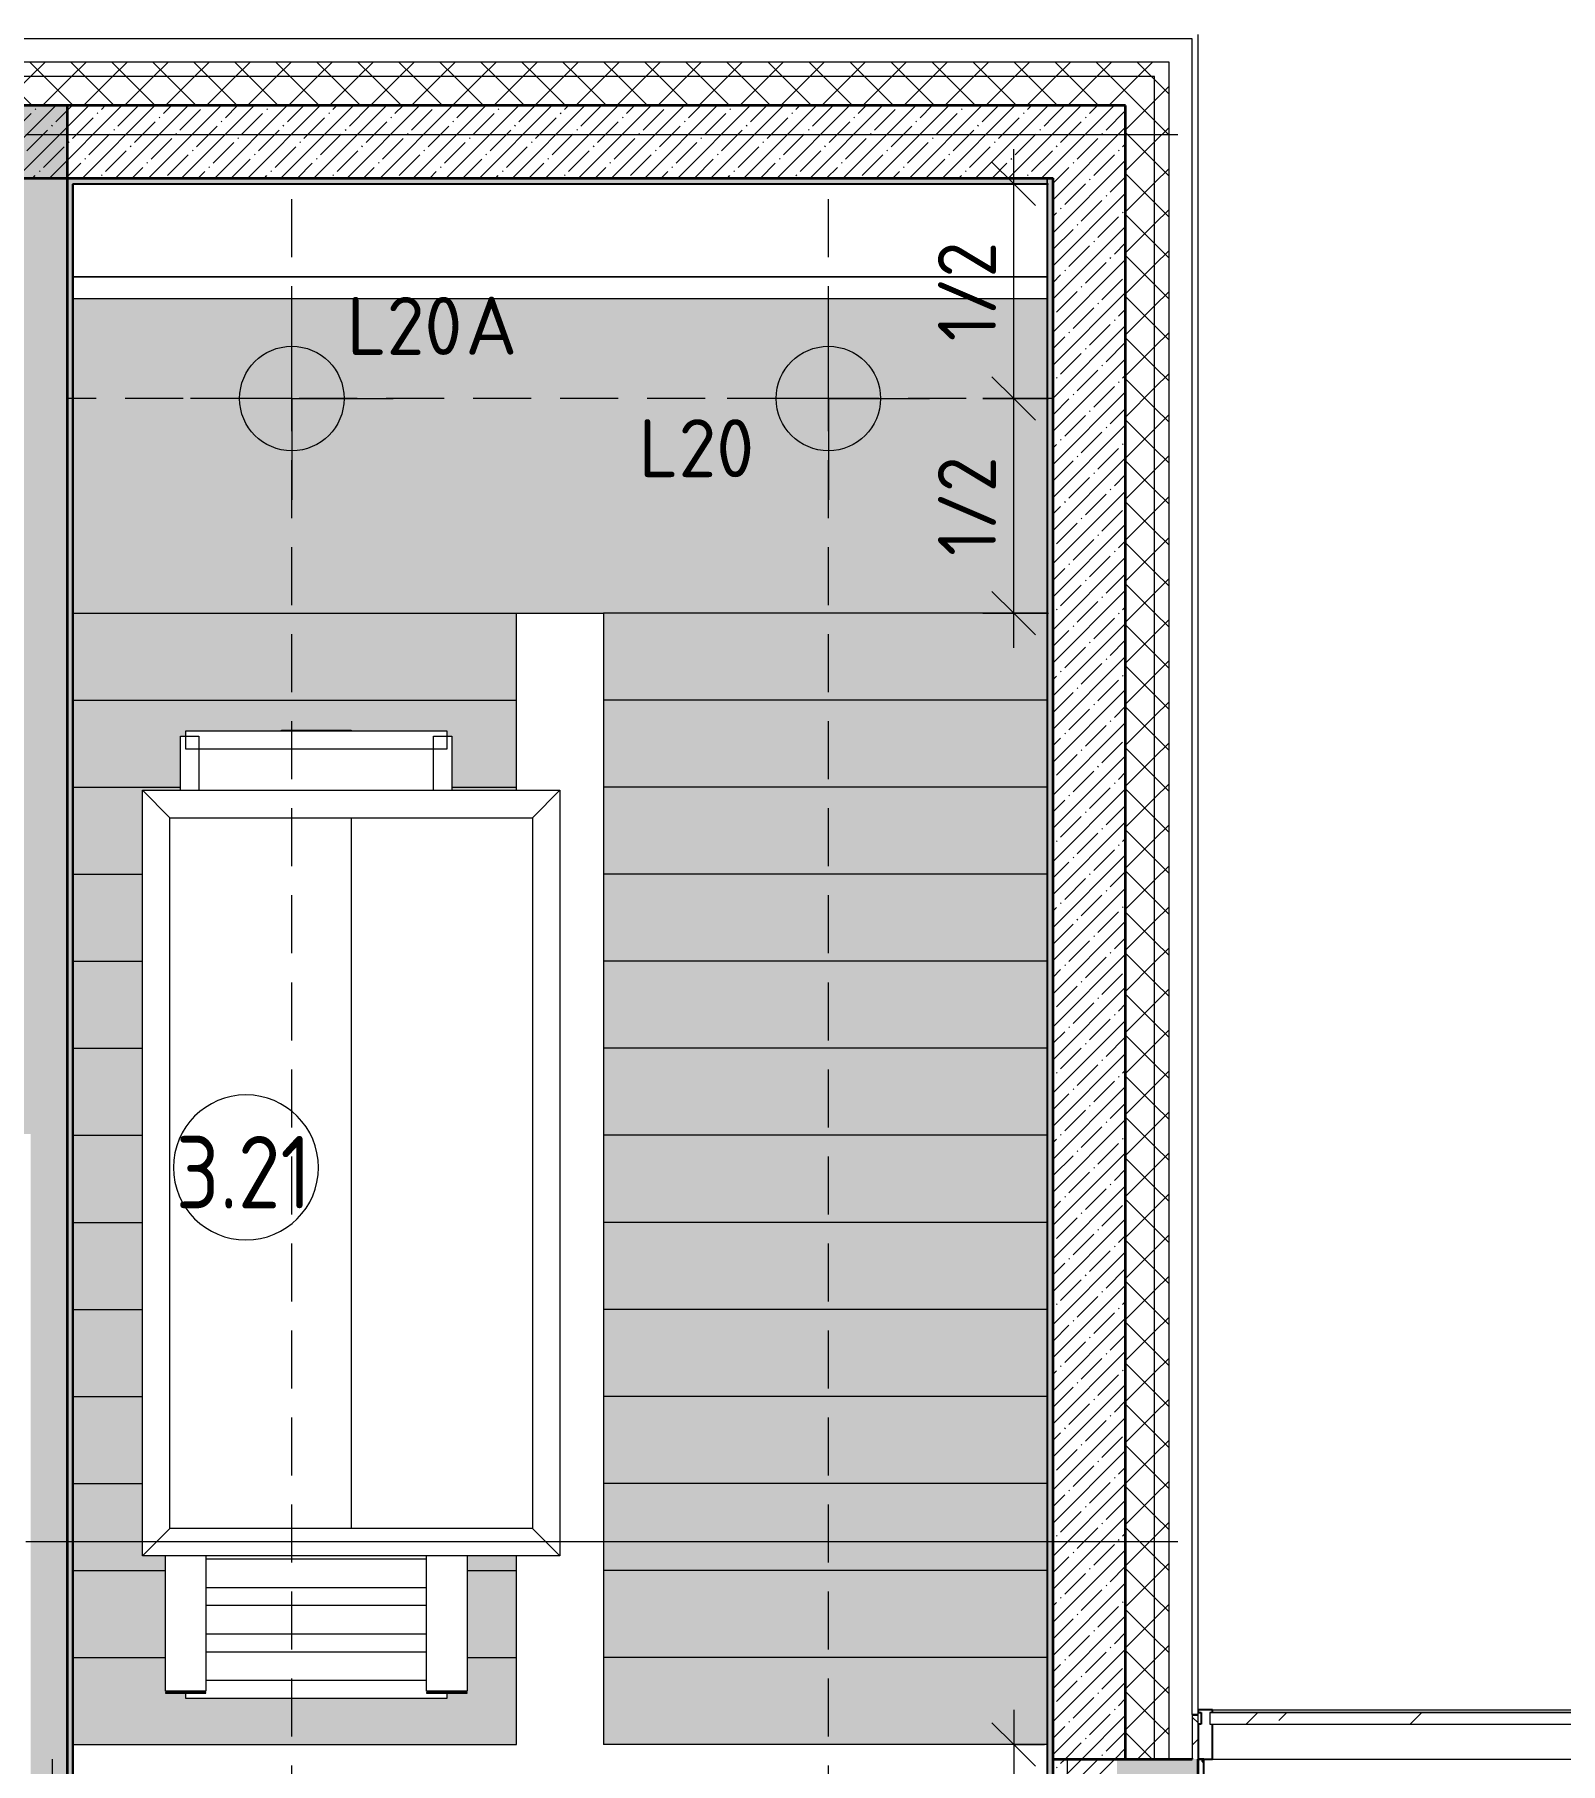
# Model space of a CAD drawing. Header units: millimetres. Extents: x 81682 to 274809, y -8553 to 29000.
# Drawn here: x 89298 to 94559, y 21385 to 27345 of the extents above; entities that cross this region are included whole.
import ezdxf

# ---------------------------------------------------------------- set-up
doc = ezdxf.new("R2010")
doc.units = ezdxf.units.MM
doc.linetypes.add('ADSK_Штрих_ш2 п1', pattern=[300, 200, -100])
doc.linetypes.add('Осевая', pattern=[3175, 635, -476.25, 1587.5, -476.25])
for name, color, linetype, lineweight in [('A-ANNO-DIMS', 7, 'Continuous', 9), ('A-ANNO-DIMS-100', 7, 'Continuous', 9), ('A-AREA-IDEN', 7, 'Continuous', 9), ('A-DETL-1', 7, 'ADSK_Штрих_ш2 п1', 9), ('A-GENM', 7, 'Continuous', 9), ('A-GLAZ', 7, 'Continuous', 9), ('A-GLAZ-CWMG', 7, 'Continuous', 9), ('A-GLAZ-CWMG-1', 7, 'Continuous', 25), ('A-WALL', 7, 'Continuous', 9), ('E-LITE-EQPM-IDEN', 7, 'Continuous', 9), ('I-WALL', 7, 'Continuous', 9), ('S-STRS-2', 7, 'Continuous', 9), ('Оси', 7, 'Continuous', 9), ('Оси-2', 7, 'Осевая', 9)]:
    doc.layers.add(name, color=color, linetype=linetype, lineweight=lineweight)
for name, color, linetype, lineweight, true_color in [('A-ANNO-NOTE', 1, 'Continuous', 9, 0xff0000), ('A-WALL-1', 7, 'Continuous', 13, 0x3c3c3c), ('A-WALL-2', 254, 'Continuous', 25, 0xbebebe), ('A-WALL-3', 254, 'Continuous', 35, 0xbebebe), ('A-WALL-5', 254, 'Continuous', 13, 0xbebebe), ('A-WALL-6', 7, 'Continuous', 25, 0x3c3c3c), ('A-WALL-FNSH-1', 254, 'Continuous', 9, 0xbebebe), ('A-WALL-FNSH-2', 254, 'Continuous', 13, 0xbebebe), ('A-WALL-FNSH-3', 7, 'Continuous', 13, 0x3c3c3c), ('G-ANNO-TEXT-1', 1, 'Continuous', 9, 0xff0000)]:
    doc.layers.add(name, color=color, linetype=linetype, lineweight=lineweight, true_color=true_color)
doc.layers.add('S-STRS-1', color=7, linetype='Continuous', lineweight=13, transparency=1)
doc.styles.add('GOST Common', font='GOST_Common.ttf', dxfattribs={"height": 200})
doc.styles.add('GOST Common_1', font='GOST_Common.ttf', dxfattribs={"width": 0.9, "height": 250})
doc.styles.add('ISOCPEUR_2', font='isocpeur.ttf', dxfattribs={"height": 200})
doc.styles.add('ISOCPEUR_3', font='isocpeur.ttf', dxfattribs={"width": 0.9, "height": 200})
doc.dimstyles.new('ISO-2_0_0_9К_Средний_округл2', dxfattribs={"dimscale": 304.8, "dimtxt": 199.196235, "dimasz": 0.492126, "dimexe": 0.393701, "dimexo": 0, "dimgap": 0, "dimtad": 1, "dimdec": 0, "dimrnd": 10, "dimzin": 0, "dimdsep": 46, "dimtxsty": 'ISOCPEUR_3', "dimblk1": 'OBLIQUE', "dimblk2": 'OBLIQUE', "dimsah": 1, "dimcen": 0.09, "dimdle": 0.393701, "dimazin": 0, "dimtfac": 1, "dimtdec": 4, "dimtix": 1, "dimtmove": 0, "dimatfit": 3, "dimfxl": 1, "dimtvp": 1, "dimtolj": 1, "dimtzin": 0, "dimarcsym": 2})
pattern_1 = [(45, (0, 0), (-70.71068, 70.71068), []), (135, (0, 0), (-70.71068, -70.71068), [])]
pattern_2 = [(45, (0, 0), (-57.024626, 57.024626), []), (45, (57.025, 0), (-57.024626, 57.024626), [100.806, -20.161, 3.353, -16.808])]
pattern_3 = [(0, (0, 0), (121.92, 30.48), [10.058, -81.382, 10.058, -81.382, -487.68]), (0, (0, 0), (121.92, 30.48), [-182.88, 10.058, -172.822, 10.058, -81.382, -213.36]), (0, (0, 0), (121.92, 30.48), [-457.2, 10.058, -50.902, 10.058, -142.342]), (120, (45.72, 15.24), (-87.356454, 90.345817), [10.058, -81.382, 10.058, -81.382, -487.68]), (120, (45.72, 15.24), (-87.356454, 90.345817), [-182.88, 10.058, -172.822, 10.058, -81.382, -213.36]), (120, (45.72, 15.24), (-87.356454, 90.345817), [-457.2, 10.058, -50.902, 10.058, -142.342]), (240, (60.96, 76.2), (-34.563546, -120.825817), [10.058, -81.382, 10.058, -81.382, -487.68]), (240, (60.96, 76.2), (-34.563546, -120.825817), [-182.88, 10.058, -172.822, 10.058, -81.382, -213.36]), (240, (60.96, 76.2), (-34.563546, -120.825817), [-457.2, 10.058, -50.902, 10.058, -142.342])]

# ---------------------------------------------------------------- blocks, each defined once
blk = doc.blocks.new('Люк выхода на кровлю с лестничной клетки - mkr PROLIGHT E100_200-17155861-План расстановки осветительного оборудования 3 этажа в осях 23-33')
at = {"layer": 'A-GENM'}
for p, q in [((-1320, -720), (-1320, 720)), ((-1320, 720), (1320, 720)), ((-1225, 625), (-1320, 720)), ((1320, 720), (1225, 625)), ((1320, 720), (1320, -720)), ((-1225, 625), (1225, 625)), ((-1225, 0), (-1225, 625)), ((1225, 625), (1225, 0)), ((-1225, -625), (-1225, 0)), ((-1225, 0), (1225, 0)), ((1225, 0), (1225, -625)), ((-1225, -625), (-1320, -720)), ((1225, -625), (-1225, -625)), ((1225, -625), (1320, -720)), ((1320, -720), (-1320, -720))]:
    blk.add_line(p, q, dxfattribs=at)
blk = doc.blocks.new('ОМ_Полоса_Прокат_ГОСТ 103-2006 - ОМ_Полоса_Прокат_ГОСТ 103-2006-22193209-План расстановки осветительного оборудования 3 этажа в осях 23-33')
at = {"layer": 'A-GENM'}
for p, q in [((90149.1, 24944.3), (90149.1, 24946.3)), ((90149.1, 24946.3), (90389.1, 24946.3)), ((90389.1, 24946.3), (90389.1, 24944.3))]:
    blk.add_line(p, q, dxfattribs=at)
blk = doc.blocks.new('ОМ_Полоса_Прокат_ГОСТ 103-2006 - ОМ_Полоса_Прокат_ГОСТ 103-2006-22193251-План расстановки осветительного оборудования 3 этажа в осях 23-33')
at = {"layer": 'A-GENM'}
for p, q in [((90789.1, 21629.5), (90649.1, 21629.5)), ((90649.1, 21629.5), (90649.1, 21626.5)), ((90649.1, 21626.5), (90789.1, 21626.5)), ((90789.1, 21626.5), (90789.1, 21629.5))]:
    blk.add_line(p, q, dxfattribs=at)
blk = doc.blocks.new('ОМ_Полоса_Прокат_ГОСТ 103-2006 - ОМ_Полоса_Прокат_ГОСТ 103-2006-22193252-План расстановки осветительного оборудования 3 этажа в осях 23-33')
at = {"layer": 'A-GENM'}
for p, q in [((90649.1, 21633.9), (90649.1, 22100)), ((90789.1, 22100), (90789.1, 21633.9)), ((90789.1, 21633.9), (90649.1, 21633.9))]:
    blk.add_line(p, q, dxfattribs=at)
blk = doc.blocks.new('ОМ_Полоса_Прокат_ГОСТ 103-2006 - ОМ_Полоса_Прокат_ГОСТ 103-2006-22193295-План расстановки осветительного оборудования 3 этажа в осях 23-33')
at = {"layer": 'A-GENM'}
for p, q in [((89889.1, 21629.5), (89749.1, 21629.5)), ((89749.1, 21629.5), (89749.1, 21626.5)), ((89749.1, 21626.5), (89889.1, 21626.5)), ((89889.1, 21626.5), (89889.1, 21629.5))]:
    blk.add_line(p, q, dxfattribs=at)
blk = doc.blocks.new('ОМ_Полоса_Прокат_ГОСТ 103-2006 - ОМ_Полоса_Прокат_ГОСТ 103-2006-22193296-План расстановки осветительного оборудования 3 этажа в осях 23-33')
at = {"layer": 'A-GENM'}
for p, q in [((89749.1, 21633.9), (89749.1, 22100)), ((89889.1, 22100), (89889.1, 21633.9)), ((89889.1, 21633.9), (89749.1, 21633.9))]:
    blk.add_line(p, q, dxfattribs=at)
blk = doc.blocks.new('ОМ_Уголок_ГОСТ 8509-93 - ОМ_Уголок_ГОСТ 8509-93-22194532-План расстановки осветительного оборудования 3 этажа в осях 23-33')
at = {"layer": 'A-GENM'}
blk.add_line((70, -17.8), (830, -17.8), dxfattribs=at)
blk = doc.blocks.new('ОМ_Уголок_ГОСТ 8509-93 - ОМ_Уголок_ГОСТ 8509-93-V19-План расстановки осветительного оборудования 3 этажа в осях 23-33')
at = {"layer": 'A-GENM'}
for p, q in [((830, 45.2), (70, 45.2)), ((70, -17.8), (830, -17.8))]:
    blk.add_line(p, q, dxfattribs=at)
blk = doc.blocks.new('ОМ_Уголок_ГОСТ 8509-93 - ОМ_Уголок_ГОСТ 8509-93-V20-План расстановки осветительного оборудования 3 этажа в осях 23-33')
at = {"layer": 'A-GENM'}
for p, q in [((0, 7.4), (0, 3)), ((830, 45.2), (70, 45.2)), ((900, 3), (900, 7.4)), ((0, 0), (0, -17.8)), ((0, -17.8), (900, -17.8)), ((900, -17.8), (900, 0))]:
    blk.add_line(p, q, dxfattribs=at)
blk = doc.blocks.new('ОМ_Уголок_ГОСТ 8509-93 - ОМ_Уголок_ГОСТ 8509-93-22194533-План расстановки осветительного оборудования 3 этажа в осях 23-33')
at = {"layer": 'A-GENM'}
for p, q in [((7.4, 45.2), (3, 45.2)), ((3, -17.8), (7.4, -17.8))]:
    blk.add_line(p, q, dxfattribs=at)
blk = doc.blocks.new('ОМ_Уголок_ГОСТ 8509-93 - ОМ_Уголок_ГОСТ 8509-93-V21-План расстановки осветительного оборудования 3 этажа в осях 23-33')
at = {"layer": 'A-GENM'}
for p, q in [((297, 45.2), (292.6, 45.2)), ((292.6, -17.8), (297, -17.8))]:
    blk.add_line(p, q, dxfattribs=at)
blk = doc.blocks.new('ОМ_Уголок_ГОСТ 8509-93 - ОМ_Уголок_ГОСТ 8509-93-V22-План расстановки осветительного оборудования 3 этажа в осях 23-33')
at = {"layer": 'A-GENM'}
for p, q in [((0, 45.2), (0, -17.8)), ((900, 45.2), (0, 45.2)), ((900, -17.8), (900, 45.2)), ((0, -17.8), (900, -17.8))]:
    blk.add_line(p, q, dxfattribs=at)
blk = doc.blocks.new('ОМ_Уголок_ГОСТ 8509-93 - ОМ_Уголок_ГОСТ 8509-93-V23-План расстановки осветительного оборудования 3 этажа в осях 23-33')
at = {"layer": 'A-GENM'}
for p, q in [((0, 45.2), (0, -17.8)), ((186.5, 45.2), (0, 45.2)), ((0, -17.8), (186.5, -17.8))]:
    blk.add_line(p, q, dxfattribs=at)
blk = doc.blocks.new('ОМ_Уголок_ГОСТ 8509-93 - ОМ_Уголок_ГОСТ 8509-93-V24-План расстановки осветительного оборудования 3 этажа в осях 23-33')
at = {"layer": 'A-GENM'}
for p, q in [((900, 45.2), (713.5, 45.2)), ((900, -17.8), (900, 45.2)), ((713.5, -17.8), (900, -17.8))]:
    blk.add_line(p, q, dxfattribs=at)
blk = doc.blocks.new('Прямоугольный импост - Импост структурный с накладкой - 170мм-22855088-План расстановки осветительного оборудования 3 этажа в осях 23-33')
at = {"layer": 'A-GLAZ-CWMG-1'}
for p, q in [((0, 160), (-50, 160)), ((-50, 160), (-50, 40)), ((0, 40), (0, 160)), ((-50, 0), (-50, -10)), ((-10, 0), (-10, 40)), ((-10, 40), (0, 40)), ((0, 0), (-10, 0)), ((0, -10), (0, 0)), ((-50, -10), (0, -10))]:
    blk.add_line(p, q, dxfattribs=at)
blk = doc.blocks.new('PNS_Панель прямоугольная - Нр_Стекло - 40мм-22855943-План расстановки осветительного оборудования 3 этажа в осях 23-33')
at = {"layer": 'A-GLAZ'}
h = blk.add_hatch(dxfattribs=at)
h.set_pattern_fill('FP_14', color=256, style=0, pattern_type=2)
h.set_pattern_definition([(45, (-94220, -21460), (-282.8427, 282.8427), [200, -600]), (45, (-94420, -21560), (-282.8427, 282.8427), [600, -200]), (45, (-94020, -21660), (-282.8427, 282.8427), [200, -600])])
h.paths.add_polyline_path([(770, -40), (770, 0), (-770, 0), (-770, -40), (607.9, -40)])
for p, q in [((-770, 0), (770, 0)), ((770, 0), (-770, 0)), ((-770, 0), (-770, -40)), ((770, -40), (770, 0)), ((-770, -40), (770, -40))]:
    blk.add_line(p, q, dxfattribs=at)
blk = doc.blocks.new('Прямоугольный импост - Импост структурный с накладкой - 170мм-22855553-План расстановки осветительного оборудования 3 этажа в осях 23-33')
at = {"layer": 'A-GLAZ-CWMG'}
for p, q in [((93360, 21570), (94880, 21570)), ((93360, 21400), (94880, 21400))]:
    blk.add_line(p, q, dxfattribs=at)
blk = doc.blocks.new('Зашивка приборов отопления39 - Зашивка приборов отопления-33325432-План расстановки осветительного оборудования 3 этажа в осях 23-33')
at = {"layer": 'A-WALL'}
for p, q in [((120724.7, 17931.2), (124084.7, 17931.2)), ((124084.7, 17931.2), (120724.7, 17931.2)), ((120724.7, 17856.2), (124084.7, 17856.2))]:
    blk.add_line(p, q, dxfattribs=at)
blk = doc.blocks.new('Марка_Помещения - Номер-25198446-План расстановки осветительного оборудования 3 этажа в осях 23-33')
at = {"layer": 'A-AREA-IDEN'}
for start, end in [(360, 180), (180, 360)]:
    blk.add_arc((0, 0), 2.5, start, end, dxfattribs=at)
blk = doc.blocks.new('DIMBLOCK141-План расстановки осветительного оборудования 3 этажа в осях 23-33')
at = {"layer": 'A-ANNO-DIMS-100', "lineweight": 20}
for p, q in [((92674.1, 26090), (92599.1, 26165)), ((92674.1, 26090), (92749.1, 26015)), ((92674.1, 25350), (92599.1, 25425)), ((92674.1, 25350), (92749.1, 25275))]:
    blk.add_line(p, q, dxfattribs=at)
at = {"layer": 'A-ANNO-DIMS-100'}
for p, q in [((92568.1, 26090), (92794.1, 26090)), ((92674.1, 26090), (92568.1, 26090)), ((92674.1, 25230), (92674.1, 26090)), ((92568.1, 25350), (92794.1, 25350)), ((92674.1, 25350), (92568.1, 25350))]:
    blk.add_line(p, q, dxfattribs=at)
at = {"layer": 'A-ANNO-DIMS-100', "color": 0, "insert": (92412.9, 25547.6), "char_height": 200, "width": 413.715, "attachment_point": 1, "rotation": 90, "line_spacing_factor": 1.149209, "style": 'ISOCPEUR_3'}
blk.add_mtext('1/2', dxfattribs=at)
blk = doc.blocks.new('_Oblique')
at = {"color": 0, "linetype": 'ByBlock', "lineweight": -2}
blk.add_line((-0.5, -0.5), (0.5, 0.5), dxfattribs=at)
blk = doc.blocks.new('DIMBLOCK142-План расстановки осветительного оборудования 3 этажа в осях 23-33')
at = {"layer": 'A-ANNO-DIMS-100'}
for p, q in [((92674.1, 26090), (92674.1, 26950)), ((92568.1, 26830), (92794.1, 26830)), ((92674.1, 26830), (92568.1, 26830)), ((92568.1, 26090), (92794.1, 26090)), ((92674.1, 26090), (92568.1, 26090))]:
    blk.add_line(p, q, dxfattribs=at)
at = {"layer": 'A-ANNO-DIMS-100', "lineweight": 20}
for p, q in [((92674.1, 26830), (92599.1, 26905)), ((92674.1, 26830), (92749.1, 26755)), ((92674.1, 26090), (92599.1, 26165)), ((92674.1, 26090), (92749.1, 26015))]:
    blk.add_line(p, q, dxfattribs=at)
at = {"layer": 'A-ANNO-DIMS-100', "color": 0, "insert": (92412.9, 26287.6), "char_height": 200, "width": 413.715, "attachment_point": 1, "rotation": 90, "line_spacing_factor": 1.149209, "style": 'ISOCPEUR_3'}
blk.add_mtext('1/2', dxfattribs=at)
blk = doc.blocks.new('DIMBLOCK143-План расстановки осветительного оборудования 3 этажа в осях 23-33')
at = {"layer": 'A-ANNO-DIMS-100', "lineweight": 20}
for p, q in [((92674.1, 21450), (92599.1, 21525)), ((92674.1, 21450), (92749.1, 21375)), ((92674.1, 19660.5), (92599.1, 19735.5)), ((92674.1, 19660.5), (92749.1, 19585.5))]:
    blk.add_line(p, q, dxfattribs=at)
at = {"layer": 'A-ANNO-DIMS-100'}
for p, q in [((92674.1, 21570), (92674.1, 19660.5)), ((92780.2, 21450), (92554.1, 21450)), ((92674.1, 21450), (92780.2, 21450)), ((92780.2, 19660.5), (92554.1, 19660.5)), ((92674.1, 19660.5), (92780.2, 19660.5))]:
    blk.add_line(p, q, dxfattribs=at)
at = {"layer": 'A-ANNO-DIMS-100', "color": 0, "insert": (92412.9, 20382.9), "char_height": 200, "width": 413.715, "attachment_point": 1, "rotation": 90, "line_spacing_factor": 1.149209, "style": 'ISOCPEUR_3'}
blk.add_mtext('1/2', dxfattribs=at)

msp = doc.modelspace()

# ---------------------------------------------------------------- hatches: boundary and pattern name
at = {"layer": 'A-WALL'}
h = msp.add_hatch(dxfattribs=at)
h.set_pattern_fill('FP_1', color=256, style=0, pattern_type=2)
h.set_pattern_definition(pattern_1)
h.paths.add_polyline_path([(93210, 27200), (93210, 27250), (84970.7, 27250), (84970.7, 27200), (93160, 27200)])
h = msp.add_hatch(dxfattribs=at)
h.set_pattern_fill('FP_1', color=256, style=0, pattern_type=2)
h.set_pattern_definition(pattern_1)
h.paths.add_polyline_path([(93160, 27100), (93160, 27200), (84970.7, 27200), (84970.7, 27100), (93060, 27100)])
h = msp.add_hatch(dxfattribs=at)
h.set_pattern_fill('FP_1', color=256, style=0, pattern_type=2)
h.set_pattern_definition(pattern_1)
h.paths.add_polyline_path([(93160, 21400), (93210, 21400), (93210, 27200), (93160, 27200), (93160, 22153.4)])
h = msp.add_hatch(dxfattribs=at)
h.set_pattern_fill('FP_1', color=256, style=0, pattern_type=2)
h.set_pattern_definition(pattern_1)
h.paths.add_polyline_path([(93160, 21400), (93160, 27100), (93060, 27100), (93060, 21400)])
h = msp.add_hatch(dxfattribs=at)
h.set_pattern_fill('FP_1', color=256, style=0, pattern_type=2)
h.set_pattern_definition(pattern_1)
h.paths.add_polyline_path([(125230, 21400), (125230, 21550), (96610, 21550), (96610, 21400), (125080, 21400)])
h.paths.add_polyline_path([(93290, 21400), (93310, 21400), (93310, 21550), (93290, 21550)])
at = {"layer": 'I-WALL'}
h = msp.add_hatch(dxfattribs=at)
h.set_pattern_fill('FP_3', color=256, style=0, pattern_type=2)
h.set_pattern_definition(pattern_2)
h.paths.add_polyline_path([(92184.1, 26850), (92810, 26850), (92810, 27100), (89135, 27100), (89135, 26850), (89640.4, 26850)])
h = msp.add_hatch(dxfattribs=at)
h.set_pattern_fill('FP_3', color=256, style=0, pattern_type=2)
h.set_pattern_definition(pattern_2)
h.paths.add_polyline_path([(89285, 17270), (89410, 17270), (89410, 27100), (89160, 27100), (89160, 23555), (89285, 23555), (89285, 17273.2)])
h = msp.add_hatch(dxfattribs=at)
h.set_pattern_fill('FP_3', color=256, style=0, pattern_type=2)
h.set_pattern_definition(pattern_2)
h.paths.add_polyline_path([(93060, 21400), (93060, 27100), (92810, 27100), (92810, 21400)])
h = msp.add_hatch(dxfattribs=at)
h.set_pattern_fill('FP_21', color=256, style=0, pattern_type=2)
h.set_pattern_definition(pattern_3)
h.paths.add_polyline_path([(92789, 26830), (92790, 26830), (92790, 26850), (89410, 26850), (89410, 26830), (92184.1, 26830)])
h = msp.add_hatch(dxfattribs=at)
h.set_pattern_fill('FP_21', color=256, style=0, pattern_type=2)
h.set_pattern_definition(pattern_3)
h.paths.add_polyline_path([(89410, 17870), (89430, 17871), (89430, 26830), (89410, 26830), (89410, 18692.6)])
h = msp.add_hatch(dxfattribs=at)
h.set_pattern_fill('FP_21', color=256, style=0, pattern_type=2)
h.set_pattern_definition(pattern_3)
h.paths.add_polyline_path([(92790, 17870), (92810, 17870), (92810, 26850), (92790, 26850), (92790, 17871)])
h = msp.add_hatch(dxfattribs=at)
h.set_pattern_fill('FP_3', color=256, style=0, pattern_type=2)
h.set_pattern_definition(pattern_2)
h.paths.add_polyline_path([(92810, 17270), (93030, 17270), (93030, 21400), (92810, 21400), (92810, 17770)])
h = msp.add_hatch(dxfattribs=at)
h.set_pattern_fill('FP_3', color=256, style=0, pattern_type=2)
h.set_pattern_definition(pattern_2)
h.paths.add_polyline_path([(100580, 21150), (100580, 21400), (96610, 21400), (96610, 21150), (99815.3, 21150)])
h.paths.add_polyline_path([(93310, 21150), (93310, 21400), (93030, 21400), (93030, 21150), (93050, 21150)])
h = msp.add_hatch(dxfattribs=at)
h.set_pattern_fill('FP_21', color=256, style=0, pattern_type=2)
h.set_pattern_definition(pattern_3)
h.paths.add_polyline_path([(93310, 21150), (93330, 21150), (93330, 21400), (93310, 21400), (93310, 21288.2)])
at = {"layer": 'S-STRS-1'}
for points in [[(92790, 25350), (92790, 26435), (89430, 26435), (89430, 25350), (92184.1, 25350)], [(90960, 25050), (90960, 25350), (89430, 25350), (89430, 25050), (90950, 25050)], [(92184.1, 25050), (92790, 25050), (92790, 25350), (91260, 25350), (91260, 25050)], [(90960, 24750), (90960, 25050), (89430, 25050), (89430, 24750), (89801.3, 24750), (89801.3, 24926.5), (89819.1, 24926.5), (89819.1, 24944.3), (90149.1, 24944.3), (90149.1, 24946.3), (90389.1, 24946.3), (90389.1, 24944.3), (90719.1, 24944.3), (90719.1, 24926.5), (90736.9, 24926.5), (90736.9, 24750), (90912.3, 24750)], [(92184.1, 24750), (92790, 24750), (92790, 25050), (91260, 25050), (91260, 24750)], [(92184.1, 24450), (92790, 24450), (92790, 24750), (91260, 24750), (91260, 24450)], [(89430, 24150), (89669.7, 24150), (89669.7, 24450), (89430, 24450)], [(92184.1, 24150), (92790, 24150), (92790, 24450), (91260, 24450), (91260, 24150)], [(89430, 23850), (89669.7, 23850), (89669.7, 24150), (89430, 24150), (89430, 23883.8)], [(92184.1, 23850), (92790, 23850), (92790, 24150), (91260, 24150), (91260, 23850)], [(89430, 23550), (89669.7, 23550), (89669.7, 23850), (89430, 23850), (89430, 23555)], [(92184.1, 23550), (92790, 23550), (92790, 23850), (91260, 23850), (91260, 23550)], [(89430, 23250), (89669.7, 23250), (89669.7, 23550), (89430, 23550)], [(92184.1, 23250), (92790, 23250), (92790, 23550), (91260, 23550), (91260, 23250)], [(89430, 22950), (89669.7, 22950), (89669.7, 23250), (89430, 23250)], [(92184.1, 22950), (92790, 22950), (92790, 23250), (91260, 23250), (91260, 22950)], [(89640.4, 22650), (89669.7, 22650), (89669.7, 22950), (89430, 22950), (89430, 22650)], [(92184.1, 22650), (92790, 22650), (92790, 22950), (91260, 22950), (91260, 22650)], [(89430, 22350), (89669.7, 22350), (89669.7, 22650), (89430, 22650)], [(92184.1, 22350), (92790, 22350), (92790, 22650), (91260, 22650), (91260, 22350)], [(92184.1, 22050), (92790, 22050), (92790, 22350), (91260, 22350), (91260, 22050)], [(92184.1, 21750), (92790, 21750), (92790, 22050), (91260, 22050), (91260, 21750)], [(90276.3, 21450), (90960, 21450), (90960, 21750), (90789.1, 21750), (90789.1, 21633.9), (90736.9, 21633.9), (90736.9, 21629.5), (90789.1, 21629.5), (90789.1, 21626.5), (90719.1, 21626.5), (90719.1, 21608.7), (89819.1, 21608.7), (89819.1, 21626.5), (89749.1, 21626.5), (89749.1, 21629.5), (89801.3, 21629.5), (89801.3, 21633.9), (89749.1, 21633.9), (89749.1, 21750), (89430, 21750), (89430, 21450), (89889.1, 21450)], [(92184.1, 21450), (92790, 21450), (92790, 21750), (91260, 21750), (91260, 21450)]]:
    msp.add_hatch(color=256, dxfattribs=at).paths.add_polyline_path(points)
h = msp.add_hatch(color=256, dxfattribs=at)
h.paths.add_polyline_path([(89430, 24450), (89669.7, 24450), (89669.7, 24740), (89801.3, 24740), (89801.3, 24750), (89430, 24750)])
h.paths.add_polyline_path([(90912.3, 24740), (90960, 24740), (90960, 24750), (90736.9, 24749), (90736.9, 24740)])
h = msp.add_hatch(color=256, dxfattribs=at)
h.paths.add_polyline_path([(89430, 22050), (89749.1, 22050), (89749.1, 22100), (89669.7, 22100), (89669.7, 22350), (89430, 22350), (89430, 22153.4)])
h.paths.add_polyline_path([(90789.1, 22050), (90960, 22050), (90960, 22100), (90789.1, 22100)])
h = msp.add_hatch(color=256, dxfattribs=at)
h.paths.add_polyline_path([(89749.1, 21750), (89749.1, 22050), (89430, 22050), (89430, 21750), (89640.4, 21750)])
h.paths.add_polyline_path([(90960, 21750), (90960, 22050), (90789.1, 22050), (90789.1, 21750), (90912.3, 21750)])

# ---------------------------------------------------------------- linework, layer by layer
at = {"layer": 'A-ANNO-NOTE'}
for p, q in [((90185, 26090), (90185, 26438.9)), ((92035, 26090), (92035, 26438.9)), ((90185, 26090), (89836.1, 26090)), ((90185, 26090), (90185, 25741.1)), ((90185, 26090), (90533.9, 26090)), ((92035, 26090), (91686.1, 26090)), ((92035, 26090), (92035, 25741.1)), ((92035, 26090), (92383.9, 26090))]:
    msp.add_line(p, q, dxfattribs=at)
for centre in [(90185, 26090), (92035, 26090)]:
    msp.add_circle(centre, 180, dxfattribs=at)
at = {"layer": 'A-DETL-1'}
for p, q in [((90185, 17877.4), (90185, 26829)), ((92035, 17877.4), (92035, 26829)), ((92810, 26090), (89410, 26090))]:
    msp.add_line(p, q, dxfattribs=at)
at = {"layer": 'A-WALL'}
for p, q in [((93210, 27250), (84970.7, 27250)), ((93210, 21400), (93210, 27250)), ((93160, 27200), (84970.7, 27200)), ((93160, 21400), (93160, 27200)), ((89431, 26829), (89430, 26829)), ((92789, 26829), (92789, 26830)), ((93290, 21553), (93290, 21400)), ((93310, 21550), (93290, 21550))]:
    msp.add_line(p, q, dxfattribs=at)
at = {"layer": 'A-WALL-1'}
for p, q in [((93290, 27330), (84970.7, 27330)), ((84970.7, 27100), (92810, 27100))]:
    msp.add_line(p, q, dxfattribs=at)
at = {"layer": 'A-WALL-2'}
for p, q in [((89430, 26830), (92789, 26830)), ((89430, 17870), (89430, 26829)), ((92790, 26830), (92790, 17870)), ((93330, 21400), (93310, 21400)), ((93330, 21130), (93330, 21400))]:
    msp.add_line(p, q, dxfattribs=at)
at = {"layer": 'A-WALL-3'}
for p, q in [((92810, 27100), (89135, 27100)), ((89410, 27100), (89410, 17270)), ((93060, 27100), (92810, 27100)), ((93060, 21400), (93060, 27100)), ((89135, 26850), (92810, 26850)), ((92810, 17270), (92810, 26850)), ((92810, 21400), (93290, 21400)), ((93310, 21150), (93310, 21400))]:
    msp.add_line(p, q, dxfattribs=at)
at = {"layer": 'A-WALL-5'}
msp.add_line((93290, 21553), (93290, 27330), dxfattribs=at)
at = {"layer": 'A-WALL-6'}
for p, q in [((89430, 26830), (89430, 26829)), ((89430, 26829), (89430, 17871)), ((92790, 26830), (92789, 26830))]:
    msp.add_line(p, q, dxfattribs=at)
at = {"layer": 'A-WALL-FNSH-1'}
msp.add_line((93310, 21400), (93310, 27344.6), dxfattribs=at)
at = {"layer": 'A-WALL-FNSH-2'}
msp.add_line((93310, 21553), (93290, 21553), dxfattribs=at)
at = {"layer": 'A-WALL-FNSH-3'}
for p, q in [((89431, 26829), (92789, 26829)), ((89431, 17871), (89431, 26829)), ((92789, 26850), (92789, 26830)), ((92789, 26829), (92789, 17871)), ((92790, 26830), (92790, 26850))]:
    msp.add_line(p, q, dxfattribs=at)
at = {"layer": 'I-WALL'}
for p, q in [((92790, 26412.5), (92789, 26412.5)), ((92790, 26395), (92789, 26395)), ((92790, 24924.6), (92789, 24924.6)), ((92790, 21744.6), (92789, 21744.6))]:
    msp.add_line(p, q, dxfattribs=at)
at = {"layer": 'S-STRS-2'}
for p, q in [((89430, 25350), (90960, 25350)), ((89430, 25350), (90960, 25350)), ((90960, 25350), (91260, 25350)), ((90960, 25050), (90960, 25350)), ((92790, 25350), (91260, 25350)), ((91260, 25350), (91260, 25050)), ((92790, 25350), (91260, 25350)), ((89430, 25050), (90960, 25050)), ((89430, 25050), (90960, 25050)), ((90960, 24750), (90960, 25050)), ((91260, 25050), (91260, 24750)), ((92790, 25050), (91260, 25050)), ((92790, 25050), (91260, 25050)), ((89430, 24750), (89801.3, 24750)), ((89430, 24750), (89801.3, 24750)), ((90736.9, 24750), (90960, 24750)), ((90736.9, 24750), (90960, 24750)), ((90960, 24740), (90960, 24750)), ((91260, 24750), (91260, 24450)), ((92790, 24750), (91260, 24750)), ((92790, 24750), (91260, 24750)), ((89430, 24450), (89669.7, 24450)), ((89430, 24450), (89669.7, 24450)), ((91260, 24450), (91260, 24150)), ((92790, 24450), (91260, 24450)), ((92790, 24450), (91260, 24450)), ((89430, 24150), (89669.7, 24150)), ((89430, 24150), (89669.7, 24150)), ((91260, 24150), (91260, 23850)), ((92790, 24150), (91260, 24150)), ((92790, 24150), (91260, 24150)), ((89430, 23850), (89669.7, 23850)), ((89430, 23850), (89669.7, 23850)), ((91260, 23850), (91260, 23550)), ((92790, 23850), (91260, 23850)), ((92790, 23850), (91260, 23850)), ((89430, 23550), (89669.7, 23550)), ((89430, 23550), (89669.7, 23550)), ((91260, 23550), (91260, 23250)), ((92790, 23550), (91260, 23550)), ((92790, 23550), (91260, 23550)), ((89430, 23250), (89669.7, 23250)), ((89430, 23250), (89669.7, 23250)), ((91260, 23250), (91260, 22950)), ((92790, 23250), (91260, 23250)), ((92790, 23250), (91260, 23250)), ((89430, 22950), (89669.7, 22950)), ((89430, 22950), (89669.7, 22950)), ((91260, 22950), (91260, 22650)), ((92790, 22950), (91260, 22950)), ((92790, 22950), (91260, 22950)), ((89430, 22650), (89669.7, 22650)), ((89430, 22650), (89669.7, 22650)), ((91260, 22650), (91260, 22350)), ((92790, 22650), (91260, 22650)), ((92790, 22650), (91260, 22650)), ((89430, 22350), (89669.7, 22350)), ((89430, 22350), (89669.7, 22350)), ((91260, 22350), (91260, 22050)), ((92790, 22350), (91260, 22350)), ((92790, 22350), (91260, 22350)), ((90960, 22050), (90960, 22100)), ((89430, 22050), (89749.1, 22050)), ((89430, 22050), (89749.1, 22050)), ((90789.1, 22050), (90960, 22050)), ((90789.1, 22050), (90960, 22050)), ((90960, 21750), (90960, 22050)), ((91260, 22050), (91260, 21750)), ((92790, 22050), (91260, 22050)), ((92790, 22050), (91260, 22050)), ((89430, 21750), (89749.1, 21750)), ((89430, 21750), (89749.1, 21750)), ((90789.1, 21750), (90960, 21750)), ((90789.1, 21750), (90960, 21750)), ((90960, 21450), (90960, 21750)), ((91260, 21750), (91260, 21450)), ((92790, 21750), (91260, 21750)), ((92790, 21750), (91260, 21750)), ((89430, 21450), (90960, 21450)), ((89430, 21450), (90960, 21450)), ((92790, 21450), (91260, 21450))]:
    msp.add_line(p, q, dxfattribs=at)
at = {"layer": 'Оси'}
for p, q in [((90740, 27000), (93240, 27000)), ((90740, 22150), (93240, 22150)), ((89360, 18900), (89360, 21400)), ((92860, 18900), (92860, 21400))]:
    msp.add_line(p, q, dxfattribs=at)
at = {"layer": 'Оси-2'}
for p, q in [((84981.8, 27000), (90740, 27000)), ((84981.8, 22150), (90740, 22150))]:
    msp.add_line(p, q, dxfattribs=at)

# ---------------------------------------------------------------- block references
at = {"layer": 'A-AREA-IDEN', "xscale": 99.99999999999993, "yscale": 99.99999999999993, "zscale": 99.99999999999993}
msp.add_blockref('Марка_Помещения - Номер-25198446-План расстановки осветительного оборудования 3 этажа в осях 23-33', (90026.8, 23439.2), dxfattribs=at)
at = {"layer": 'A-GENM', "extrusion": (0, 0, -1)}
for name, p, rotation in [('ОМ_Уголок_ГОСТ 8509-93 - ОМ_Уголок_ГОСТ 8509-93-V24-План расстановки осветительного оборудования 3 этажа в осях 23-33', (-89819.1, 24026.5), 90.00000000000011), ('ОМ_Уголок_ГОСТ 8509-93 - ОМ_Уголок_ГОСТ 8509-93-V22-План расстановки осветительного оборудования 3 этажа в осях 23-33', (-89819.1, 24926.5), 180), ('ОМ_Уголок_ГОСТ 8509-93 - ОМ_Уголок_ГОСТ 8509-93-V23-План расстановки осветительного оборудования 3 этажа в осях 23-33', (-90719.1, 24926.5), 269.9999999999999), ('ОМ_Уголок_ГОСТ 8509-93 - ОМ_Уголок_ГОСТ 8509-93-22194533-План расстановки осветительного оборудования 3 этажа в осях 23-33', (-89819.1, 21626.5), 90.00000000000064), ('ОМ_Уголок_ГОСТ 8509-93 - ОМ_Уголок_ГОСТ 8509-93-V21-План расстановки осветительного оборудования 3 этажа в осях 23-33', (-90719.1, 21926.5), 270.0000000000008)]:
    msp.add_blockref(name, p, dxfattribs=dict(at, rotation=rotation))
at = {"layer": 'A-GENM'}
for name in ['ОМ_Полоса_Прокат_ГОСТ 103-2006 - ОМ_Полоса_Прокат_ГОСТ 103-2006-22193209-План расстановки осветительного оборудования 3 этажа в осях 23-33', 'ОМ_Полоса_Прокат_ГОСТ 103-2006 - ОМ_Полоса_Прокат_ГОСТ 103-2006-22193296-План расстановки осветительного оборудования 3 этажа в осях 23-33', 'ОМ_Полоса_Прокат_ГОСТ 103-2006 - ОМ_Полоса_Прокат_ГОСТ 103-2006-22193252-План расстановки осветительного оборудования 3 этажа в осях 23-33', 'ОМ_Полоса_Прокат_ГОСТ 103-2006 - ОМ_Полоса_Прокат_ГОСТ 103-2006-22193295-План расстановки осветительного оборудования 3 этажа в осях 23-33', 'ОМ_Полоса_Прокат_ГОСТ 103-2006 - ОМ_Полоса_Прокат_ГОСТ 103-2006-22193251-План расстановки осветительного оборудования 3 этажа в осях 23-33']:
    msp.add_blockref(name, (0, 0), dxfattribs=at)
at = {"layer": 'A-GENM', "rotation": 270.0000000000002}
msp.add_blockref('Люк выхода на кровлю с лестничной клетки - mkr PROLIGHT E100_200-17155861-План расстановки осветительного оборудования 3 этажа в осях 23-33', (90389.7, 23420), dxfattribs=at)
at = {"layer": 'A-GENM', "extrusion": (0, 0, -1)}
for name, p in [('ОМ_Уголок_ГОСТ 8509-93 - ОМ_Уголок_ГОСТ 8509-93-22194532-План расстановки осветительного оборудования 3 этажа в осях 23-33', (-90719.1, 22106.5)), ('ОМ_Уголок_ГОСТ 8509-93 - ОМ_Уголок_ГОСТ 8509-93-V19-План расстановки осветительного оборудования 3 этажа в осях 23-33', (-90719.1, 21946.5)), ('ОМ_Уголок_ГОСТ 8509-93 - ОМ_Уголок_ГОСТ 8509-93-V19-План расстановки осветительного оборудования 3 этажа в осях 23-33', (-90719.1, 21786.5)), ('ОМ_Уголок_ГОСТ 8509-93 - ОМ_Уголок_ГОСТ 8509-93-V20-План расстановки осветительного оборудования 3 этажа в осях 23-33', (-90719.1, 21626.5))]:
    msp.add_blockref(name, p, dxfattribs=at)
at = {"layer": 'A-GLAZ'}
msp.add_blockref('PNS_Панель прямоугольная - Нр_Стекло - 40мм-22855943-План расстановки осветительного оборудования 3 этажа в осях 23-33', (94120, 21560), dxfattribs=at)
at = {"layer": 'A-GLAZ-CWMG', "rotation": 180}
msp.add_blockref('Прямоугольный импост - Импост структурный с накладкой - 170мм-22855088-План расстановки осветительного оборудования 3 этажа в осях 23-33', (93310, 21560), dxfattribs=at)
at = {"layer": 'A-GLAZ-CWMG'}
msp.add_blockref('Прямоугольный импост - Импост структурный с накладкой - 170мм-22855553-План расстановки осветительного оборудования 3 этажа в осях 23-33', (0, 0), dxfattribs=at)
at = {"layer": 'A-WALL'}
msp.add_blockref('Зашивка приборов отопления39 - Зашивка приборов отопления-33325432-План расстановки осветительного оборудования 3 этажа в осях 23-33', (-31294.7, 8578.8), dxfattribs=at)

# ---------------------------------------------------------------- texts
at = {"layer": 'A-AREA-IDEN', "insert": (89784.9, 23547.8), "char_height": 250, "width": 606.076, "attachment_point": 1, "style": 'GOST Common_1'}
msp.add_mtext('3.21', dxfattribs=at)
at = {"layer": 'E-LITE-EQPM-IDEN', "char_height": 200, "width": 529.114, "attachment_point": 1, "style": 'GOST Common'}
for insert in [(90374.7, 26440.2), (91380.8, 26018.8)]:
    msp.add_mtext('L20', dxfattribs=dict(at, insert=insert))
at = {"layer": 'G-ANNO-TEXT-1', "insert": (90782.9, 26441.1), "char_height": 200, "width": 224.472, "attachment_point": 1, "style": 'ISOCPEUR_2'}
msp.add_mtext('\\fISOCPEUR|b0|i0|c204|p34|;А', dxfattribs=at)

# ---------------------------------------------------------------- dimensions: what is measured, and where the dimension line sits
at = {"layer": 'A-ANNO-DIMS'}
for base, p1, p2, override, picture, middle in [((92674.1, 26830), (92568.1, 26090), (92568.1, 26830), {"dimpost": '<>', "dimfxl": 740}, 'DIMBLOCK142-План расстановки осветительного оборудования 3 этажа в осях 23-33', (92574.1, 26460)), ((92674.1, 26090), (92568.1, 25350), (92568.1, 26090), {"dimpost": '<>', "dimfxl": 740}, 'DIMBLOCK141-План расстановки осветительного оборудования 3 этажа в осях 23-33', (92574.1, 25720)), ((92674.1, 19660.5), (92780.2, 21450), (92780.2, 19660.5), {"dimpost": '<>', "dimfxl": 1789.499935}, 'DIMBLOCK143-План расстановки осветительного оборудования 3 этажа в осях 23-33', (92574.1, 20555.2))]:
    dim = msp.add_linear_dim(base=base, p1=p1, p2=p2, angle=90, text='1/2', dimstyle='ISO-2_0_0_9К_Средний_округл2', override=override, dxfattribs=at)
    dim.commit()
    dim.dimension.update_dxf_attribs({"geometry": picture, "text_midpoint": middle})

doc.saveas('drawing.dxf')
